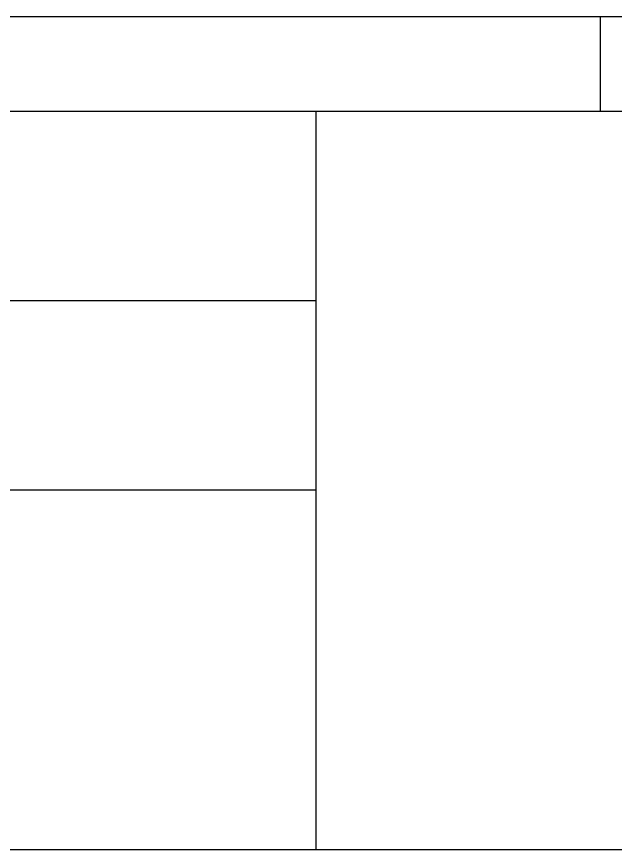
# Model space of a CAD drawing. Header units: millimetres. Extents: x -720 to -300, y -81 to 216.
# Drawn here: x -340.38 to -324.58, y -58.62 to -36.65 of the extents above; entities that cross this region are included whole.
import ezdxf

# ---------------------------------------------------------------- set-up
doc = ezdxf.new("R2010")
doc.units = ezdxf.units.MM
doc.layers.add('CAJETIN', color=1, linetype='Continuous')

msp = doc.modelspace()

# ---------------------------------------------------------------- linework, layer by layer
at = {"layer": 'CAJETIN', "color": 5}
for p, q in [((-394.897, -36.649), (-305.003, -36.649)), ((-324.98, -36.649), (-324.98, -39.146))]:
    msp.add_line(p, q, dxfattribs=at)
at = {"layer": 'CAJETIN', "color": 8, "linetype": 'Continuous'}
for p, q in [((-394.897, -39.146), (-305.003, -39.146)), ((-332.471, -58.623), (-332.471, -39.146)), ((-367.429, -44.14), (-332.471, -44.14)), ((-394.897, -49.135), (-332.471, -49.135)), ((-394.897, -58.623), (-305.003, -58.623))]:
    msp.add_line(p, q, dxfattribs=at)

doc.saveas('drawing.dxf')
